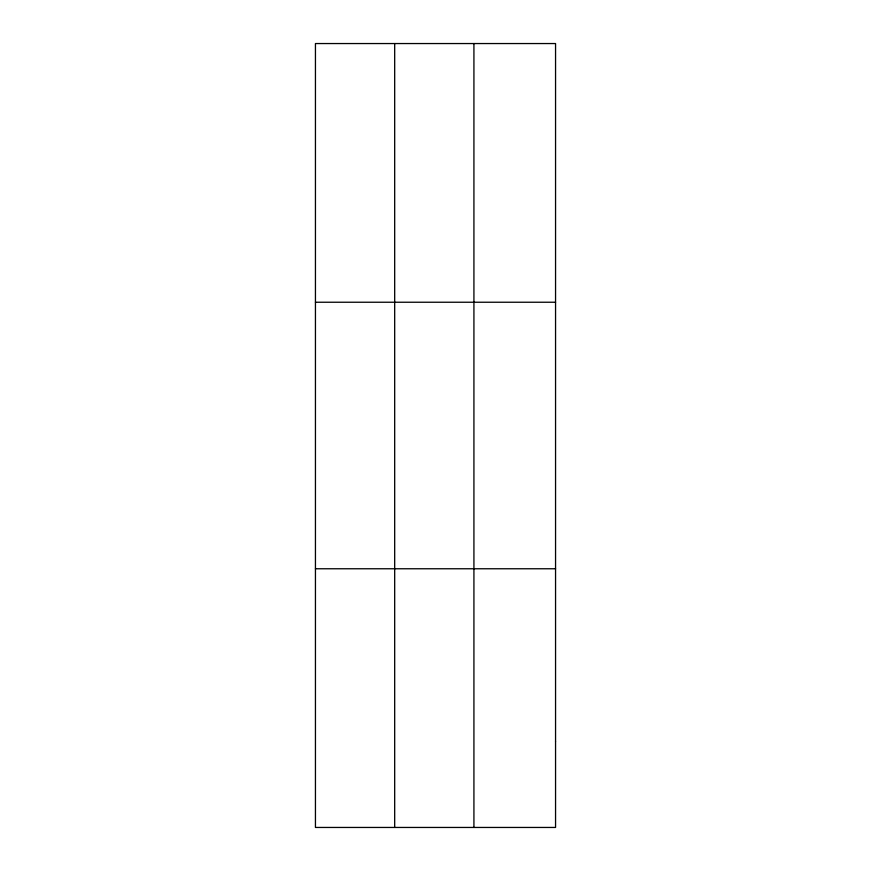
<?xml version="1.0" encoding="UTF-8"?>
<svg xmlns="http://www.w3.org/2000/svg" width="871" height="871" viewBox="0 0 871 871"><rect width="100%" height="100%" fill="white"/><g stroke="black" fill="none" stroke-linecap="round" stroke-linejoin="round"><path stroke-width="1.31" d="M394.683 43.55L394.683 827.45M473.922 43.55L473.922 827.45M315.444 302.237L555.556 302.237M315.444 568.763L555.556 568.763M555.556 741.221L555.556 827.45L315.444 827.45L315.444 43.55L555.556 43.55L555.556 741.221"/></g></svg>
